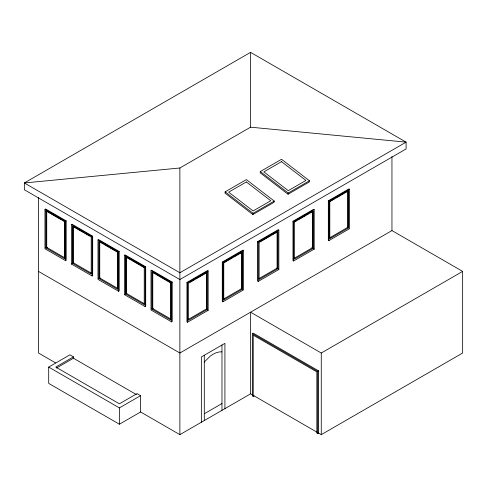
<?xml version="1.0" encoding="UTF-8"?>
<svg xmlns="http://www.w3.org/2000/svg" width="487" height="487" viewBox="0 0 487 487"><rect width="100%" height="100%" fill="white"/><g stroke="black" fill="none" stroke-linecap="round" stroke-linejoin="round"><path stroke-width="0.73" d="M225.171 191.841L224.976 193.071L252.869 214.542L274.078 202.3L274.266 201.07L246.373 179.593L225.171 191.841L253.063 213.312L252.869 214.542M260.332 171.54L260.137 172.769L288.03 194.24L309.239 181.998L309.434 180.768L281.541 159.292L260.332 171.54L288.225 193.01L288.03 194.24M204.297 362.048L210.025 356.332A25.574 14.762 -60 0 1 216.24 352.746L219.223 351.937L221.969 351.845M72.362 263.224L72.362 226.145L91.215 237.029L91.215 274.102L72.362 263.224L72.953 262.542L91.507 273.256M98.873 278.527L98.873 241.455L117.726 252.339L117.726 289.412L98.873 278.527L99.464 277.846L118.018 288.56L118.018 252.169M125.975 257.166L125.975 293.15L125.384 293.831L144.237 304.716L144.237 267.643L125.384 256.759L125.384 293.831L125.975 293.831M151.895 309.135L151.895 272.063L170.742 282.947L170.742 320.02L151.895 309.135L152.48 308.454L171.04 319.168L171.04 282.777M250.568 52.352L24.35 182.96L24.35 189.76L179.873 279.55L406.097 148.943L406.097 142.143L250.568 52.352L250.568 127.18L179.873 167.991L24.35 182.96L179.873 272.75L406.097 142.143L250.568 127.18M44.968 209.313L45.559 208.972L66.177 220.873L66.177 260.332L65.587 260.667L44.968 248.766L44.968 209.313L65.587 221.214L66.177 220.873M45.851 210.841L46.442 210.5L46.442 247.913L45.851 247.913L45.851 210.841L64.704 221.725L65.295 221.384M71.479 224.617L72.07 224.276L92.688 236.183L92.688 275.636L92.098 275.977L71.479 264.07L71.479 224.617L92.098 236.518L92.688 236.183M97.99 239.921L98.581 239.58L119.199 251.487L119.199 290.94L118.609 291.281L97.99 279.374L97.99 239.921L118.609 251.828L119.199 251.487M71.479 264.07L72.07 263.729M117.726 252.339L118.311 251.998M124.502 255.225L125.086 254.89L145.704 266.791L145.704 306.244L145.12 306.585L124.502 294.684L124.502 255.225L145.12 267.132L145.704 266.791M125.384 256.759L125.975 256.418M151.007 270.535L151.597 270.194L172.215 282.095L172.215 321.554L171.631 321.889L151.007 309.988L151.007 270.535L171.631 282.436L172.215 282.095M253.063 213.312L274.266 201.07M288.225 193.01L309.434 180.768M124.502 294.684L125.086 294.343M170.742 282.947L171.333 282.606M186.947 282.436L207.565 270.535L208.156 270.875L208.156 310.329L187.532 322.23L186.947 321.889L186.947 282.436L187.532 282.777L208.156 270.875M222.291 262.03L242.91 250.123L243.5 250.464L243.5 289.917L222.882 301.824L222.291 301.483L222.291 262.03L222.882 262.371L243.5 250.464M257.641 241.625L278.26 229.718L278.844 230.059L278.844 269.512L258.226 281.419L257.641 281.078L257.641 241.625L258.226 241.96L278.844 230.059M292.985 221.214L313.604 209.313L314.194 209.653L314.194 249.107L293.576 261.008L292.985 260.667L292.985 221.214L293.576 221.555L314.194 209.653M328.329 200.808L348.954 188.901L349.538 189.242L349.538 228.701L328.92 240.602L328.329 240.261L328.329 200.808L328.92 201.149L349.538 189.242M190.082 281.985L194.648 279.349M195.951 278.601L200.516 275.965M201.819 275.21L205.733 272.951M226.729 260.825L223.472 262.712L223.472 299.103M228.038 260.076L232.603 257.44M233.906 256.686L241.735 252.169L241.735 288.56L241.144 288.56M260.119 241.552L261.428 240.797M262.73 240.042L264.685 238.916M265.993 238.161L270.559 235.525M271.862 234.771L276.427 232.135M294.166 221.895L296.772 220.392M298.074 219.637L299.383 218.882M300.686 218.127L302.64 217.001M303.949 216.246L305.252 215.491M306.554 214.743L308.514 213.61M309.817 212.856L311.771 211.729M330.162 201.113L334.727 198.477M336.03 197.722L337.339 196.967M338.642 196.218L340.596 195.086M341.904 194.331L343.207 193.583M344.51 192.828L346.47 191.695M207.267 272.403L188.42 283.288L188.42 320.361L207.267 309.476L207.267 272.403L206.683 272.063M329.802 201.661L348.655 190.776L348.655 227.849L329.802 238.733L329.802 201.661L329.218 201.32M73.446 356.874L55.768 367.076L119.394 403.814L137.066 393.606L140.603 395.651L140.603 411.978L119.394 424.22L48.7 383.403L48.7 367.076L69.909 354.834L73.446 356.874L73.446 358.237L136.415 394.592M56.425 368.062L73.446 358.237M188.122 319.509L206.683 308.795L207.267 309.476L206.683 309.476L206.683 272.811M258.816 278.698L277.377 267.984L277.961 268.66L259.114 279.544L259.114 242.471L277.961 231.587L277.961 268.66M294.166 258.287L312.721 247.573L313.311 248.254L294.458 259.139L294.458 222.066L313.311 211.181L313.311 248.254M223.764 299.955L242.617 289.071L242.617 251.998L223.764 262.883L223.764 299.955L223.174 299.274L242.027 288.389L242.617 289.071M253.843 395.724L321.262 434.648L462.65 353.02L462.65 271.393L391.956 230.576L179.873 353.02L38.491 271.393M48.7 367.076L119.394 407.893L140.603 395.651M253.222 396.388L252.339 395.876L252.339 333.632L253.222 333.12L318.614 370.875L318.614 433.12L317.731 433.631L316.842 433.12L316.842 371.898L253.222 335.166L253.222 396.388L254.104 395.876M204.297 413.749L221.969 403.546M140.42 411.868L179.873 434.648L250.568 393.837L252.534 394.969M250.568 393.837L250.568 312.204L321.262 353.02L462.65 271.393M252.339 333.632L317.731 371.386L318.614 370.875M347.182 227.338L347.773 227.338L347.773 190.947M47.324 247.402L46.734 247.402L46.734 211.011L61.739 219.674M311.838 247.743L312.429 247.743L312.429 211.352M276.488 268.154L277.079 268.154L277.079 231.757M100.346 278.016L99.756 278.016L99.756 241.625L103.019 243.506M126.857 293.32L126.267 293.32L126.267 256.929L130.833 259.565M153.368 308.624L152.778 308.624L152.778 272.233M313.604 248.766L314.194 249.107M278.26 269.171L278.844 269.512M63.042 220.428L64.996 221.555L64.996 257.946L46.442 247.238L45.851 247.913L64.704 258.798L64.704 221.725M83.685 232.342L73.245 226.315L73.245 262.712M84.988 233.096L86.942 234.223M88.25 234.977L89.553 235.732M104.321 244.261L105.624 245.01M106.933 245.765L108.887 246.897M110.19 247.646L111.499 248.4M112.801 249.155L114.755 250.281M116.064 251.036L117.367 251.791M132.135 260.32L133.444 261.069M134.747 261.823L136.701 262.956M138.01 263.704L139.312 264.459M140.615 265.214L144.529 267.473M154.081 272.988L155.383 273.737M156.692 274.491L158.646 275.624M159.949 276.373L161.258 277.127M162.561 277.882L169.732 282.022M207.565 309.988L208.156 310.329M125.975 293.15L144.529 303.864M55.585 362.894L38.491 353.02L38.491 197.32M348.655 227.849L348.065 227.167L329.51 237.881L329.51 201.49M391.956 156.504L391.956 230.576M348.065 190.435L348.065 227.849M328.92 201.149L328.92 240.602M321.262 353.02L321.262 434.648M317.731 371.386L317.731 433.631M312.721 210.841L312.721 248.254M293.576 221.555L293.576 261.008M277.377 231.246L277.377 268.66M258.226 241.96L258.226 281.419M242.027 251.657L242.027 289.071M224.915 408.648L224.915 343.341L201.35 356.947L201.35 422.253M222.882 262.371L222.882 301.824M221.969 345.046L221.969 410.346M206.385 272.574L206.385 308.965M204.297 355.248L204.297 420.549M187.532 282.777L187.532 322.23M179.873 167.991L179.873 434.648M171.631 282.436L171.631 321.889M152.48 271.722L152.48 309.135M145.12 267.132L145.12 306.585M119.394 407.893L119.394 424.22M118.609 251.828L118.609 291.281M99.464 241.114L99.464 278.527M92.098 236.518L92.098 275.977M72.953 226.558L72.953 263.224M65.587 221.214L65.587 260.667M246.355 181.955L228.677 192.164L253.088 210.95L270.76 200.747L246.355 181.955M281.516 161.66L263.844 171.862L288.249 190.648L305.921 180.446L281.516 161.66"/></g></svg>
